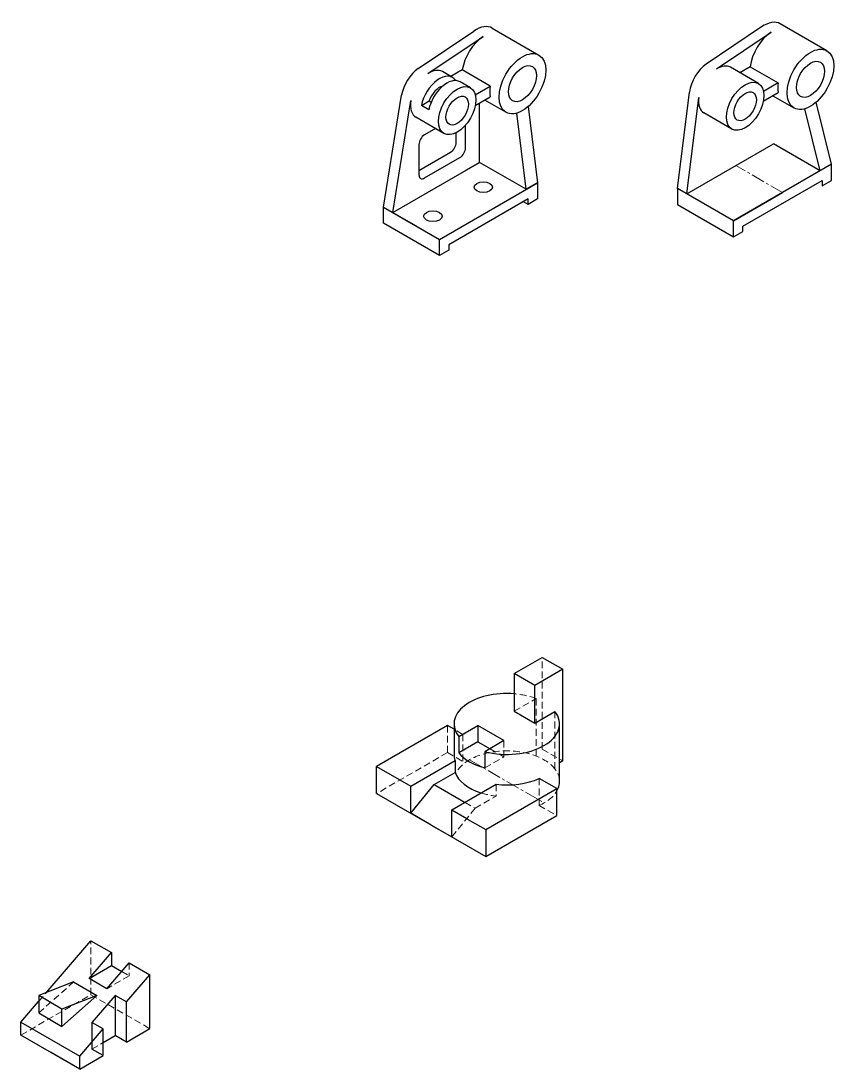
# Model space of a CAD drawing. Header units: millimetres. Extents: x -6852 to 59965, y -10230 to 31776.
# Drawn here: x 31592 to 32349, y 14308 to 15280 of the extents above; entities that cross this region are included whole.
import ezdxf

# ---------------------------------------------------------------- set-up
doc = ezdxf.new("R2010")
doc.units = ezdxf.units.MM
doc.header["$MEASUREMENT"] = 0
doc.linetypes.add('CENTER', pattern=[2, 1.25, -0.25, 0.25, -0.25])
doc.linetypes.add('HIDDEN', pattern=[0.375, 0.25, -0.125])
for name, color, linetype, lineweight in [('Center Line', 132, 'CENTER', 18), ('Hidden Lines', 10, 'HIDDEN', 13), ('Object line', 7, 'Continuous', 25)]:
    doc.layers.add(name, color=color, linetype=linetype, lineweight=lineweight)

msp = doc.modelspace()

# ---------------------------------------------------------------- linework, layer by layer
at = {"layer": 'Center Line', "ltscale": 10}
for p, q in [((32298.895, 15120.859), (32255.593, 15145.859)), ((32008.316, 14594.464), (32077.598, 14554.464))]:
    msp.add_line(p, q, dxfattribs=at)
at = {"layer": 'Hidden Lines', "ltscale": 25}
for p, q in [((32075.866, 14604.464), (32075.866, 14689.464)), ((32049.885, 14639.464), (32070.265, 14651.23)), ((32070.265, 14651.23), (32070.265, 14597.946)), ((32087.684, 14639.287), (32087.684, 14586.003)), ((31987.964, 14626.214), (31987.964, 14601.214)), ((32002.007, 14618.106), (31993.967, 14622.748)), ((32002.007, 14618.106), (32002.007, 14592.988)), ((32040.359, 14612.248), (32040.359, 14597.248)), ((31987.862, 14601.155), (31922.146, 14563.214)), ((31987.862, 14601.155), (32002.007, 14592.988)), ((32022.631, 14587.013), (32040.359, 14597.248)), ((32027.385, 14604.738), (32040.359, 14597.248)), ((32075.866, 14604.464), (32094.918, 14593.464)), ((32091.968, 14595.167), (32091.947, 14595.179)), ((32033.078, 14571.76), (32033.078, 14560.76)), ((32072.996, 14577.12), (32072.996, 14552.12)), ((32013.512, 14549.464), (32033.078, 14560.76)), ((31991.861, 14522.964), (32013.512, 14549.464)), ((32004.28, 14554.794), (32013.512, 14549.464)), ((32072.996, 14552.12), (32089.289, 14542.714)), ((31656.873, 14376.556), (31656.873, 14426.556)), ((31692.38, 14406.056), (31692.38, 14394.056)), ((31692.38, 14394.056), (31671.596, 14382.056)), ((31685.485, 14398.037), (31692.38, 14394.056)), ((31608.376, 14359.636), (31640.852, 14388.346)), ((31591.921, 14339.056), (31656.873, 14376.556)), ((31608.329, 14370.128), (31615.415, 14378.365)), ((31656.873, 14376.556), (31711.433, 14345.056)), ((31657.739, 14326.056), (31668.131, 14332.056))]:
    msp.add_line(p, q, dxfattribs=at)
for centre, start_param, end_param in [((32042.957, 14627.748), 4.1211007, 4.5689526), ((32042.957, 14574.464), 3.5509078, 6.0330992), ((32042.957, 14574.464), 3.1875735, 3.5506954), ((32042.957, 14588.464), 7.3444032, 7.6509477), ((32042.957, 14574.464), 2.2308667, 2.804958)]:
    msp.add_ellipse(centre, major_axis=(-48.99, 0), ratio=0.5773503, start_param=start_param, end_param=end_param, dxfattribs=at)
at = {"layer": 'Object line', "ltscale": 25}
for p, q in [((31960.801, 15235.939), (32012.397, 15270.711)), ((32029.51, 15273.356), (32072.812, 15248.356)), ((32279.425, 15274.494), (32228.17, 15239.956)), ((32237.699, 15235.516), (32288.421, 15269.724)), ((32340.185, 15252.375), (32296.884, 15277.375)), ((31969.776, 15231.148), (32021.056, 15265.71)), ((31992.674, 15227.552), (31983.147, 15233.052)), ((32001.648, 15234.592), (31991.065, 15228.481)), ((32027.629, 15219.592), (32001.648, 15234.592)), ((32276.501, 15222.072), (32250.52, 15237.072)), ((32268.868, 15237.56), (32259.272, 15232.019)), ((32268.868, 15237.56), (32294.849, 15222.56)), ((32009.128, 15218.052), (31999.602, 15223.552)), ((32013.651, 15211.522), (32027.629, 15219.592)), ((32294.849, 15222.56), (32281.218, 15214.69)), ((31928.465, 15107.339), (31945.277, 15211.089)), ((32013.893, 15211.661), (32013.562, 15211.853)), ((32013.651, 15201.522), (32027.629, 15209.592)), ((32201.467, 15124.609), (32212.492, 15214.005)), ((32281.024, 15205.541), (32295.002, 15213.611)), ((32289.927, 15210.681), (32309.566, 15199.342)), ((31937.125, 15102.339), (31953.937, 15206.089)), ((31963.656, 15201.657), (31970.979, 15205.885)), ((31970.584, 15197.657), (31963.656, 15201.657)), ((31970.979, 15205.885), (31972.819, 15204.823)), ((32017.665, 15148.839), (32017.665, 15203.839)), ((32042.193, 15195.323), (32022.554, 15206.661)), ((32062.699, 15200.57), (32071.359, 15129.839)), ((32210.127, 15119.609), (32221.153, 15209.005)), ((32281.024, 15205.541), (32283.152, 15206.769)), ((32344.361, 15147.109), (32330.072, 15204.589)), ((31984.633, 15175.626), (31958.652, 15190.626)), ((32060.967, 15123.839), (32052.306, 15194.57)), ((32252.006, 15179.645), (32226.025, 15194.645)), ((32333.969, 15141.109), (32319.679, 15198.589)), ((32004.675, 15162.339), (32004.675, 15183.479)), ((31976.716, 15180.197), (31966.57, 15174.339)), ((31996.015, 15167.339), (31996.015, 15176.364)), ((31961.374, 15165.339), (31961.374, 15137.339)), ((32210.127, 15119.609), (32290.667, 15166.109)), ((32333.969, 15141.109), (32290.667, 15166.109)), ((31961.374, 15141.339), (31990.818, 15158.339)), ((31966.57, 15134.339), (31999.479, 15153.339)), ((31937.125, 15102.339), (32017.665, 15148.839)), ((32017.665, 15148.839), (32004.675, 15141.339)), ((32060.967, 15123.839), (32017.665, 15148.839)), ((32344.361, 15147.109), (32253.428, 15094.609)), ((32344.361, 15132.109), (32344.361, 15147.109)), ((32262.089, 15089.609), (32335.701, 15132.109)), ((32335.701, 15132.109), (32335.701, 15127.109)), ((32335.701, 15127.109), (32344.361, 15132.109)), ((31980.426, 15077.339), (32071.359, 15129.839)), ((32071.359, 15129.839), (32060.967, 15123.839)), ((32071.359, 15129.839), (32066.163, 15126.839)), ((32071.359, 15129.839), (32071.359, 15114.839)), ((32253.428, 15094.609), (32201.467, 15124.609)), ((32201.467, 15124.609), (32201.467, 15109.609)), ((32062.699, 15114.839), (31989.086, 15072.339)), ((32062.699, 15109.839), (32058.368, 15112.339)), ((32071.359, 15114.839), (32062.699, 15109.839)), ((32062.699, 15109.839), (32062.699, 15114.839)), ((32253.428, 15094.609), (32298.895, 15120.859)), ((31928.465, 15092.339), (31928.465, 15107.339)), ((31928.465, 15107.339), (31980.426, 15077.339)), ((31928.465, 15107.339), (31958.776, 15089.839)), ((31928.465, 15107.339), (31937.125, 15102.339)), ((32201.467, 15109.609), (32253.428, 15079.609)), ((32253.428, 15079.609), (32253.428, 15094.609)), ((31980.426, 15062.339), (31928.465, 15092.339)), ((32253.428, 15079.609), (32262.089, 15084.609)), ((32262.089, 15084.609), (32262.089, 15089.609)), ((31980.426, 15062.339), (31980.426, 15077.339)), ((31989.086, 15067.339), (31980.426, 15062.339)), ((31989.086, 15072.339), (31989.086, 15067.339)), ((32049.885, 14674.464), (32075.866, 14689.464)), ((32075.866, 14689.464), (32094.918, 14678.464)), ((32094.918, 14678.464), (32068.938, 14663.464)), ((32094.918, 14593.464), (32094.918, 14678.464)), ((32068.938, 14663.464), (32049.885, 14674.464)), ((32049.885, 14674.464), (32049.885, 14639.464)), ((32068.938, 14628.464), (32068.938, 14663.464)), ((32049.885, 14639.464), (32068.938, 14628.464)), ((32068.938, 14628.464), (32087.684, 14639.287)), ((31987.964, 14626.214), (31922.146, 14588.214)), ((31993.955, 14622.755), (31987.964, 14626.214)), ((31993.967, 14627.748), (31993.967, 14599.464)), ((31998.383, 14616.013), (32016.11, 14626.248)), ((32040.359, 14612.248), (32016.11, 14626.248)), ((32016.11, 14626.248), (32016.11, 14611.248)), ((32091.947, 14574.464), (32091.947, 14627.748)), ((31998.402, 14615.988), (31998.402, 14600.988)), ((32016.11, 14611.248), (31998.402, 14600.988)), ((32016.11, 14611.248), (32027.385, 14604.738)), ((32040.359, 14612.248), (32022.631, 14602.013)), ((32022.631, 14602.013), (32022.631, 14587.013)), ((31922.146, 14563.214), (31922.146, 14588.214)), ((31922.146, 14588.214), (31953.756, 14569.964)), ((31953.756, 14569.964), (31994.973, 14593.76)), ((31994.973, 14593.76), (31994.973, 14582.76)), ((32094.918, 14593.464), (32091.947, 14591.748)), ((31975.407, 14571.464), (31994.973, 14582.76)), ((31953.756, 14544.964), (31975.407, 14571.464)), ((31953.756, 14544.964), (31953.756, 14569.964)), ((31975.407, 14571.464), (32004.28, 14554.794)), ((31991.861, 14547.964), (32033.078, 14571.76)), ((32023.471, 14529.714), (32089.289, 14567.714)), ((32089.289, 14567.714), (32072.996, 14577.12)), ((32089.289, 14542.714), (32089.289, 14567.714)), ((31922.146, 14563.214), (32023.471, 14504.714)), ((31972.809, 14533.964), (31953.756, 14544.964)), ((31991.861, 14522.964), (31991.861, 14547.964)), ((31991.861, 14547.964), (32005.74, 14539.951)), ((32005.74, 14539.951), (32005.926, 14539.843)), ((32005.926, 14539.843), (32023.471, 14529.714)), ((32023.471, 14504.714), (32089.289, 14542.714)), ((31972.809, 14533.964), (31991.861, 14522.964)), ((32023.471, 14529.714), (32023.471, 14504.714)), ((31615.415, 14378.365), (31656.873, 14426.556)), ((31656.873, 14426.556), (31675.926, 14415.556)), ((31655.141, 14391.556), (31675.926, 14415.556)), ((31675.926, 14415.556), (31675.926, 14403.556)), ((31655.141, 14391.556), (31675.926, 14403.556)), ((31671.596, 14382.056), (31692.38, 14406.056)), ((31675.926, 14403.556), (31685.485, 14398.037)), ((31692.38, 14406.056), (31711.433, 14395.056)), ((31689.782, 14369.889), (31711.433, 14395.056)), ((31711.433, 14345.056), (31711.433, 14395.056)), ((31640.852, 14388.346), (31608.376, 14375.636)), ((31640.852, 14388.346), (31662.502, 14375.846)), ((31671.596, 14382.056), (31655.141, 14391.556)), ((31630.026, 14363.136), (31608.376, 14375.636)), ((31608.376, 14375.636), (31608.376, 14359.636)), ((31630.026, 14347.136), (31662.502, 14375.846)), ((31662.502, 14375.846), (31630.026, 14363.136)), ((31679.39, 14375.889), (31657.739, 14350.722)), ((31689.782, 14369.889), (31679.39, 14375.889)), ((31679.39, 14375.889), (31679.39, 14338.556)), ((31591.921, 14351.056), (31608.284, 14370.075)), ((31689.782, 14332.556), (31689.782, 14369.889)), ((31608.376, 14359.636), (31630.026, 14347.136)), ((31630.026, 14347.136), (31630.026, 14363.136)), ((31591.921, 14339.056), (31591.921, 14351.056)), ((31591.921, 14351.056), (31646.481, 14319.556)), ((31646.481, 14319.556), (31668.131, 14344.722)), ((31668.131, 14344.722), (31657.739, 14350.722)), ((31657.739, 14350.722), (31657.739, 14326.056)), ((31668.131, 14320.056), (31668.131, 14344.722)), ((31689.782, 14332.556), (31711.433, 14345.056)), ((31646.481, 14307.556), (31591.921, 14339.056)), ((31668.187, 14332.088), (31679.39, 14338.556)), ((31689.782, 14332.556), (31679.39, 14338.556)), ((31668.131, 14320.056), (31657.739, 14326.056)), ((31646.481, 14307.556), (31619.201, 14323.306)), ((31646.481, 14307.556), (31668.131, 14320.056)), ((31646.481, 14307.556), (31668.131, 14320.056)), ((31646.481, 14307.556), (31646.481, 14319.556))]:
    msp.add_line(p, q, dxfattribs=at)
for centre, major_axis, start_param, end_param in [((32281.574, 15250.859), (-15.309, -26.517), 3.1415927, 4.0264253), ((32014.201, 15246.839), (-15.309, -26.517), 9.424778, 10.2936062), ((32290.234, 15245.859), (-15.309, -26.517), 4.0108512, 5.3356034), ((32022.861, 15241.839), (-15.309, -26.517), 4.0104786, 5.2964292), ((32229.613, 15220.859), (-12.247, -21.213), 4.010367, 5.3456437), ((32238.273, 15215.859), (-12.247, -21.213), 3.1415927, 3.9601224), ((31962.24, 15216.839), (-12.247, -21.213), 4.0101685, 5.2942206), ((31980.426, 15206.339), (-12.247, -21.213), 2.8548361, 5.2451069), ((31970.9, 15211.839), (-12.247, -21.213), 3.1415927, 3.9918984), ((31987.354, 15202.339), (-12.247, -21.213), 9.424778, 11.5282922), ((31980.426, 15206.339), (-7.348, -12.728), 3.6324753, 5.0680117), ((32048.842, 15226.839), (-15.309, -26.517), 5.2964292, 5.6991451), ((32316.215, 15230.859), (-15.309, -26.517), 5.3356034, 5.6991451), ((31970.9, 15211.839), (-12.247, -21.213), 5.2942206, 6.2831853), ((32238.273, 15215.859), (-12.247, -21.213), 5.3456437, 6.2831853), ((31966.57, 15168.339), (-3.674, -6.364), 3.9269908, 5.4977871), ((31990.818, 15164.339), (-3.674, -6.364), 0.7853982, 2.3561945), ((31999.479, 15159.339), (-3.674, -6.364), 0.7853982, 2.3561945), ((31966.57, 15140.339), (-3.674, -6.364), 5.4977871, 7.0685835), ((32042.957, 14627.748), (-48.99, 0), 4.5689526, 6.7118965), ((32042.957, 14627.748), (-48.99, 0), 1.1450925, 3.5618222), ((32042.957, 14599.464), (-48.99, 0), 0, 0.2030339), ((32042.894, 14612.748), (-48.99, 0), 6.7119902, 7.4271668), ((32042.957, 14588.464), (-48.99, 0), 6.4862192, 7.3422155), ((32042.957, 14599.464), (-48.99, 0), 1.3677624, 2.2308667), ((32042.957, 14574.464), (-48.99, 0), 2.8080462, 3.1415927)]:
    msp.add_ellipse(centre, major_axis=major_axis, ratio=0.5773503, start_param=start_param, end_param=end_param, dxfattribs=at)
for centre, major_axis in [((32057.502, 15221.839), (-15.309, -26.517)), ((32324.875, 15225.859), (-15.309, -26.517)), ((32057.502, 15221.839), (-9.186, -15.91)), ((32324.875, 15225.859), (-9.186, -15.91)), ((31996.881, 15196.839), (-12.247, -21.213)), ((32264.254, 15200.859), (-12.247, -21.213)), ((31996.881, 15196.839), (-7.348, -12.728)), ((32264.254, 15200.859), (-7.348, -12.728)), ((32021.129, 15125.839), (-8.573, 0)), ((31974.364, 15098.839), (-8.573, 0))]:
    msp.add_ellipse(centre, major_axis=major_axis, ratio=0.5773503, dxfattribs=at)

doc.saveas('drawing.dxf')
